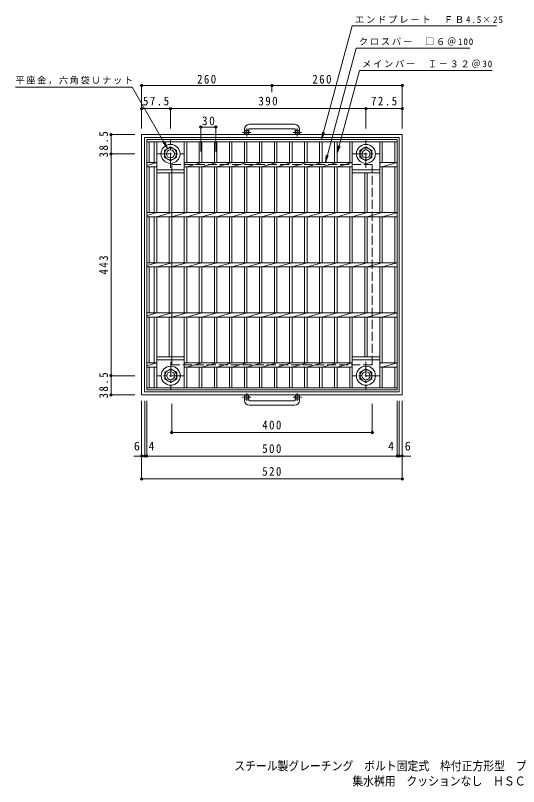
# Model space of a CAD drawing. Units: millimetres at full size, sheet at 1:6. Extents: x -952 to 1055, y -824 to 717.
# Drawn here: x -952 to 51, y -824 to 717 of the extents above; entities that cross this region are included whole.
import ezdxf
from ezdxf.enums import TextEntityAlignment as Align

# ---------------------------------------------------------------- set-up
doc = ezdxf.new("R2010")
doc.units = ezdxf.units.MM
doc.header["$LTSCALE"] = 6
doc.header["$PDMODE"] = 32
doc.header["$PDSIZE"] = 4.8
doc.linetypes.add('CHAIN1', pattern=[8, 5, -1, 1, -1])
doc.linetypes.add('DASHED3', pattern=[4, 3, -1])
for name, color, linetype, lineweight in [('E-1', 2, 'Continuous', 9), ('E-2', 3, 'Continuous', 9), ('E-4', 7, 'Continuous', 9), ('E-5', 7, 'Continuous', 9), ('F-5_F-5ﾚｲﾔ', 2, 'Continuous', 9)]:
    doc.layers.add(name, color=color, linetype=linetype, lineweight=lineweight)
doc.styles.add('ＭＳ ゴシック', font='')
doc.styles.get('ＭＳ ゴシック').set_extended_font_data('MS Gothic')

msp = doc.modelspace()

# ---------------------------------------------------------------- linework, layer by layer
at = {"layer": 'E-1'}
for p, q in [((-395.55, 499.046), (-485.55, 499.046)), ((-180.55, 478.447), (-700.55, 478.447)), ((-700.55, -41.554), (-700.55, 478.447)), ((-495.55, 489.047), (-495.55, 482.947)), ((-486.55, 489.047), (-486.55, 482.947)), ((-485.55, 490.047), (-395.55, 490.047)), ((-394.55, 489.047), (-394.55, 482.947)), ((-385.55, 489.047), (-385.55, 482.947)), ((-180.55, -41.554), (-180.55, 478.447)), ((-186.55, 472.447), (-694.55, 472.447)), ((-694.55, -35.553), (-694.55, 472.447)), ((-186.55, 472.447), (-186.55, -35.553)), ((-180.55, -41.554), (-700.55, -41.554)), ((-694.55, -35.553), (-186.55, -35.553)), ((-495.55, -52.154), (-495.55, -46.053)), ((-486.55, -52.154), (-486.55, -46.053)), ((-394.55, -52.154), (-394.55, -46.053)), ((-385.55, -52.154), (-385.55, -46.053)), ((-485.55, -53.154), (-395.55, -53.154)), ((-395.55, -62.154), (-485.55, -62.154))]:
    msp.add_line(p, q, dxfattribs=at)
at = {"layer": 'E-1', "linetype": 'CHAIN1'}
for p, q in [((-482.887, 482.947), (-499.294, 482.947)), ((-491.05, 474.839), (-491.05, 490.437)), ((-381.887, 482.947), (-398.294, 482.947)), ((-390.05, 474.839), (-390.05, 490.437)), ((-643.05, 412.31), (-643.05, 467.584)), ((-253.05, 412.31), (-253.05, 467.584)), ((-670.687, 439.947), (-615.414, 439.947)), ((-280.686, 439.947), (-225.413, 439.947)), ((-642.55, 24.583), (-642.55, -30.69)), ((-253.05, 24.583), (-253.05, -30.69)), ((-614.914, -3.054), (-670.187, -3.054)), ((-225.413, -3.054), (-280.687, -3.054)), ((-482.887, -46.053), (-499.294, -46.053)), ((-491.05, -37.947), (-491.05, -53.543)), ((-381.887, -46.053), (-398.294, -46.053)), ((-390.05, -37.947), (-390.05, -53.543))]:
    msp.add_line(p, q, dxfattribs=at)
at = {"layer": 'E-1', "linetype": 'DASHED3'}
for p, q in [((-640.55, 418.446), (-240.55, 418.446)), ((-640.55, 18.447), (-640.55, 418.446)), ((-240.55, 18.447), (-240.55, 418.446)), ((-240.55, 18.447), (-640.55, 18.447))]:
    msp.add_line(p, q, dxfattribs=at)
at = {"layer": 'E-1'}
for points in [[(-631.05, 446.874), (-631.05, 433.018), (-643.05, 426.089), (-655.05, 433.018), (-655.05, 446.874), (-643.05, 453.803)], [(-241.05, 446.874), (-241.05, 433.018), (-253.05, 426.089), (-265.05, 433.018), (-265.05, 446.874), (-253.05, 453.803)], [(-654.55, -9.981), (-654.55, 3.875), (-642.55, 10.804), (-630.55, 3.875), (-630.55, -9.981), (-642.55, -16.91)], [(-265.05, -9.981), (-265.05, 3.875), (-253.05, 10.804), (-241.05, 3.875), (-241.05, -9.981), (-253.05, -16.91)]]:
    msp.add_lwpolyline(points, close=True, dxfattribs=at)
for centre, radius in [((-491.05, 482.947), 4.5), ((-390.05, 482.947), 4.5), ((-643.05, 439.947), 19), ((-643.05, 439.947), 12), ((-643.05, 439.947), 8), ((-253.05, 439.947), 19), ((-253.05, 439.947), 12), ((-253.05, 439.947), 8), ((-642.55, -3.054), 19), ((-253.05, -3.054), 19), ((-642.55, -3.054), 12), ((-642.55, -3.054), 8), ((-253.05, -3.054), 12), ((-253.05, -3.054), 8), ((-491.05, -46.053), 4.5), ((-390.05, -46.053), 4.5)]:
    msp.add_circle(centre, radius, dxfattribs=at)
for centre, radius, start, end in [((-485.55, 489.047), 10, 90, 180), ((-395.55, 489.047), 10, 0, 90), ((-485.55, 489.047), 1, 90, 180), ((-395.55, 489.047), 1, 0, 90), ((-485.55, -52.154), 10, 180, 270), ((-485.55, -52.154), 1, 180, 270), ((-395.55, -52.154), 10, 270, 0), ((-395.55, -52.154), 1, 270, 0)]:
    msp.add_arc(centre, radius, start, end, dxfattribs=at)
at = {"layer": 'E-2'}
for p, q in [((-690.55, -31.553), (-690.55, 468.447)), ((-690.55, 468.447), (-190.55, 468.447)), ((-690.55, 463.947), (-190.55, 463.947)), ((-685.55, 422.686), (-685.55, 463.947)), ((-675.55, 463.947), (-675.55, 422.686)), ((-670.55, 463.947), (-670.55, 322.686)), ((-615.55, 463.947), (-615.55, 322.686)), ((-610.55, 463.947), (-610.55, 422.686)), ((-585.55, 463.947), (-585.55, 422.686)), ((-580.55, 463.947), (-580.55, 422.686)), ((-555.55, 463.947), (-555.55, 422.686)), ((-550.55, 463.947), (-550.55, 422.686)), ((-525.549, 463.947), (-525.549, 422.686)), ((-520.55, 463.947), (-520.55, 422.686)), ((-495.55, 463.947), (-495.55, 422.686)), ((-490.55, 463.947), (-490.55, 422.686)), ((-465.55, 463.947), (-465.55, 422.686)), ((-460.55, 463.947), (-460.55, 422.686)), ((-435.55, 463.947), (-435.55, 422.686)), ((-430.55, 463.947), (-430.55, 422.686)), ((-405.55, 463.947), (-405.55, 422.686)), ((-400.55, 463.947), (-400.55, 422.686)), ((-375.55, 463.947), (-375.55, 422.686)), ((-370.55, 463.947), (-370.55, 422.686)), ((-345.55, 463.947), (-345.55, 422.686)), ((-340.55, 463.947), (-340.55, 422.686)), ((-315.55, 463.947), (-315.55, 422.686)), ((-310.55, 463.947), (-310.55, 422.686)), ((-285.55, 463.947), (-285.55, 422.686)), ((-280.55, 463.947), (-280.55, 322.686)), ((-225.55, 463.947), (-225.55, 322.686)), ((-220.55, 463.947), (-220.55, 422.686)), ((-195.55, 422.686), (-195.55, 463.947)), ((-190.55, 468.447), (-190.55, -31.553)), ((-690.55, 422.686), (-670.55, 422.686)), ((-670.55, 422.686), (-690.55, 416.892)), ((-615.55, 422.686), (-280.55, 422.686)), ((-610.55, 422.686), (-615.55, 421.273)), ((-580.55, 422.686), (-610.55, 414.207)), ((-550.55, 422.686), (-580.55, 414.207)), ((-520.55, 422.686), (-550.55, 414.207)), ((-490.55, 422.686), (-520.55, 414.207)), ((-460.55, 422.686), (-490.55, 414.207)), ((-430.55, 422.686), (-460.55, 414.207)), ((-400.55, 422.686), (-430.55, 414.207)), ((-370.55, 422.686), (-400.55, 414.207)), ((-340.55, 422.686), (-370.55, 414.207)), ((-310.55, 422.686), (-340.55, 414.207)), ((-280.55, 422.686), (-310.55, 414.207)), ((-220.55, 422.686), (-225.55, 421.273)), ((-225.55, 422.686), (-190.55, 422.686)), ((-190.55, 422.545), (-220.55, 414.207)), ((-690.55, 414.207), (-670.55, 414.207)), ((-685.55, 322.686), (-685.55, 414.207)), ((-675.55, 414.207), (-675.55, 322.686)), ((-670.55, 408.446), (-615.55, 408.446)), ((-670.55, 402.447), (-615.55, 402.447)), ((-645.55, 402.447), (-645.55, 322.686)), ((-640.55, 402.447), (-640.55, 322.686)), ((-615.55, 414.207), (-280.55, 414.207)), ((-610.55, 414.207), (-610.55, 322.686)), ((-585.55, 414.207), (-585.55, 322.686)), ((-580.55, 414.207), (-580.55, 322.686)), ((-555.55, 414.207), (-555.55, 322.686)), ((-550.55, 414.207), (-550.55, 322.686)), ((-525.549, 414.207), (-525.549, 322.686)), ((-520.55, 414.207), (-520.55, 322.686)), ((-495.55, 414.207), (-495.55, 322.686)), ((-490.55, 414.207), (-490.55, 322.686)), ((-465.55, 414.207), (-465.55, 322.686)), ((-460.55, 414.207), (-460.55, 322.686)), ((-435.55, 414.207), (-435.55, 322.686)), ((-430.55, 414.207), (-430.55, 322.686)), ((-405.55, 414.207), (-405.55, 322.686)), ((-400.55, 414.207), (-400.55, 322.686)), ((-375.55, 414.207), (-375.55, 322.686)), ((-370.55, 414.207), (-370.55, 322.686)), ((-345.55, 414.207), (-345.55, 322.686)), ((-340.55, 414.207), (-340.55, 322.686)), ((-315.55, 414.207), (-315.55, 322.686)), ((-310.55, 414.207), (-310.55, 322.686)), ((-285.55, 414.207), (-285.55, 322.686)), ((-225.55, 408.446), (-280.55, 408.446)), ((-225.55, 402.447), (-280.55, 402.447)), ((-255.55, 402.447), (-255.55, 322.686)), ((-250.55, 402.447), (-250.55, 322.686)), ((-225.55, 414.207), (-190.55, 414.207)), ((-220.55, 414.207), (-220.55, 322.686)), ((-195.55, 414.207), (-195.55, 322.686)), ((-690.55, 322.686), (-190.55, 322.686)), ((-670.55, 322.686), (-690.55, 316.892)), ((-690.55, 314.207), (-190.55, 314.207)), ((-685.55, 222.566), (-685.55, 314.207)), ((-675.55, 314.207), (-675.55, 222.566)), ((-640.55, 322.686), (-670.55, 314.207)), ((-670.55, 314.207), (-670.55, 222.566)), ((-645.55, 314.207), (-645.55, 222.566)), ((-610.55, 322.686), (-640.55, 314.207)), ((-640.55, 314.207), (-640.55, 222.566)), ((-615.55, 314.207), (-615.55, 222.566)), ((-580.55, 322.686), (-610.55, 314.207)), ((-610.55, 314.207), (-610.55, 222.566)), ((-585.55, 314.207), (-585.55, 222.566)), ((-550.55, 322.686), (-580.55, 314.207)), ((-580.55, 314.207), (-580.55, 222.566)), ((-555.55, 314.207), (-555.55, 222.566)), ((-520.55, 322.686), (-550.55, 314.207)), ((-550.55, 314.207), (-550.55, 222.566)), ((-525.549, 314.207), (-525.549, 222.566)), ((-490.55, 322.686), (-520.55, 314.207)), ((-520.55, 314.207), (-520.55, 222.566)), ((-495.55, 314.207), (-495.55, 222.566)), ((-460.55, 322.686), (-490.55, 314.207)), ((-490.55, 314.207), (-490.55, 222.566)), ((-465.55, 314.207), (-465.55, 222.566)), ((-430.55, 322.686), (-460.55, 314.207)), ((-460.55, 314.207), (-460.55, 222.566)), ((-435.55, 314.207), (-435.55, 222.566)), ((-400.55, 322.686), (-430.55, 314.207)), ((-430.55, 314.207), (-430.55, 222.566)), ((-405.55, 314.207), (-405.55, 222.566)), ((-370.55, 322.686), (-400.55, 314.207)), ((-400.55, 314.207), (-400.55, 222.566)), ((-375.55, 314.207), (-375.55, 222.566)), ((-340.55, 322.686), (-370.55, 314.207)), ((-370.55, 314.207), (-370.55, 222.566)), ((-345.55, 314.207), (-345.55, 222.566)), ((-310.55, 322.686), (-340.55, 314.207)), ((-340.55, 314.207), (-340.55, 222.566)), ((-315.55, 314.207), (-315.55, 222.566)), ((-280.55, 322.686), (-310.55, 314.207)), ((-310.55, 314.207), (-310.55, 222.566)), ((-285.55, 314.207), (-285.55, 222.566)), ((-250.55, 322.686), (-280.55, 314.207)), ((-280.55, 314.207), (-280.55, 222.566)), ((-255.55, 314.207), (-255.55, 222.566)), ((-220.55, 322.686), (-250.55, 314.207)), ((-250.55, 314.207), (-250.55, 222.566)), ((-225.55, 314.207), (-225.55, 222.566)), ((-190.55, 322.545), (-220.55, 314.207)), ((-220.55, 314.207), (-220.55, 222.566)), ((-195.55, 314.207), (-195.55, 222.566)), ((-690.55, 222.566), (-190.55, 222.566)), ((-670.55, 222.566), (-690.55, 216.772)), ((-640.55, 222.566), (-670.55, 214.087)), ((-610.55, 222.566), (-640.55, 214.087)), ((-580.55, 222.566), (-610.55, 214.087)), ((-550.55, 222.566), (-580.55, 214.087)), ((-520.55, 222.566), (-550.55, 214.087)), ((-490.55, 222.566), (-520.55, 214.087)), ((-460.55, 222.566), (-490.55, 214.087)), ((-430.55, 222.566), (-460.55, 214.087)), ((-400.55, 222.566), (-430.55, 214.087)), ((-370.55, 222.566), (-400.55, 214.087)), ((-340.55, 222.566), (-370.55, 214.087)), ((-310.55, 222.566), (-340.55, 214.087)), ((-280.55, 222.566), (-310.55, 214.087)), ((-250.55, 222.566), (-280.55, 214.087)), ((-220.55, 222.566), (-250.55, 214.087)), ((-190.55, 222.425), (-220.55, 214.087)), ((-690.55, 214.087), (-190.55, 214.087)), ((-685.55, 122.567), (-685.55, 214.087)), ((-675.55, 214.087), (-675.55, 122.567)), ((-670.55, 214.087), (-670.55, 122.567)), ((-645.55, 214.087), (-645.55, 122.567)), ((-640.55, 214.087), (-640.55, 122.567)), ((-615.55, 214.087), (-615.55, 122.567)), ((-610.55, 214.087), (-610.55, 122.567)), ((-585.55, 214.087), (-585.55, 122.567)), ((-580.55, 214.087), (-580.55, 122.567)), ((-555.55, 214.087), (-555.55, 122.567)), ((-550.55, 214.087), (-550.55, 122.567)), ((-525.549, 214.087), (-525.549, 122.567)), ((-520.55, 214.087), (-520.55, 122.567)), ((-495.55, 214.087), (-495.55, 122.567)), ((-490.55, 214.087), (-490.55, 122.567)), ((-465.55, 214.087), (-465.55, 122.567)), ((-460.55, 214.087), (-460.55, 122.567)), ((-435.55, 214.087), (-435.55, 122.567)), ((-430.55, 214.087), (-430.55, 122.567)), ((-405.55, 214.087), (-405.55, 122.567)), ((-400.55, 214.087), (-400.55, 122.567)), ((-375.55, 214.087), (-375.55, 122.567)), ((-370.55, 214.087), (-370.55, 122.567)), ((-345.55, 214.087), (-345.55, 122.567)), ((-340.55, 214.087), (-340.55, 122.567)), ((-315.55, 214.087), (-315.55, 122.567)), ((-310.55, 214.087), (-310.55, 122.567)), ((-285.55, 214.087), (-285.55, 122.567)), ((-280.55, 214.087), (-280.55, 122.567)), ((-255.55, 214.087), (-255.55, 122.567)), ((-250.55, 214.087), (-250.55, 122.567)), ((-225.55, 214.087), (-225.55, 122.567)), ((-220.55, 214.087), (-220.55, 122.567)), ((-195.55, 214.087), (-195.55, 122.567)), ((-690.55, 122.566), (-190.55, 122.566)), ((-670.55, 122.566), (-690.55, 116.772)), ((-690.55, 114.087), (-190.55, 114.087)), ((-685.55, 22.567), (-685.55, 114.087)), ((-675.55, 114.087), (-675.55, 22.567)), ((-640.55, 122.566), (-670.55, 114.087)), ((-670.55, 114.087), (-670.55, -27.054)), ((-645.55, 114.087), (-645.55, 34.446)), ((-610.55, 122.566), (-640.55, 114.087)), ((-640.55, 114.087), (-640.55, 34.446)), ((-615.55, 114.087), (-615.55, -27.054)), ((-580.55, 122.566), (-610.55, 114.087)), ((-610.55, 114.087), (-610.55, 22.567)), ((-585.55, 114.087), (-585.55, 22.567)), ((-550.55, 122.566), (-580.55, 114.087)), ((-580.55, 114.087), (-580.55, 22.567)), ((-555.55, 114.087), (-555.55, 22.567)), ((-520.55, 122.566), (-550.55, 114.087)), ((-550.55, 114.087), (-550.55, 22.567)), ((-525.549, 114.087), (-525.549, 22.567)), ((-490.55, 122.566), (-520.55, 114.087)), ((-520.55, 114.087), (-520.55, 22.567)), ((-495.55, 114.087), (-495.55, 22.567)), ((-460.55, 122.566), (-490.55, 114.087)), ((-490.55, 114.087), (-490.55, 22.567)), ((-465.55, 114.087), (-465.55, 22.567)), ((-430.55, 122.566), (-460.55, 114.087)), ((-460.55, 114.087), (-460.55, 22.567)), ((-435.55, 114.087), (-435.55, 22.567)), ((-400.55, 122.566), (-430.55, 114.087)), ((-430.55, 114.087), (-430.55, 22.567)), ((-405.55, 114.087), (-405.55, 22.567)), ((-370.55, 122.566), (-400.55, 114.087)), ((-400.55, 114.087), (-400.55, 22.567)), ((-375.55, 114.087), (-375.55, 22.567)), ((-340.55, 122.566), (-370.55, 114.087)), ((-370.55, 114.087), (-370.55, 22.567)), ((-345.55, 114.087), (-345.55, 22.567)), ((-310.55, 122.566), (-340.55, 114.087)), ((-340.55, 114.087), (-340.55, 22.567)), ((-315.55, 114.087), (-315.55, 22.567)), ((-280.55, 122.566), (-310.55, 114.087)), ((-310.55, 114.087), (-310.55, 22.567)), ((-285.55, 114.087), (-285.55, 22.567)), ((-250.55, 122.566), (-280.55, 114.087)), ((-280.55, 114.087), (-280.55, -27.054)), ((-255.55, 114.087), (-255.55, 34.446)), ((-220.55, 122.566), (-250.55, 114.087)), ((-250.55, 114.087), (-250.55, 34.446)), ((-225.55, 114.087), (-225.55, -27.054)), ((-190.55, 122.425), (-220.55, 114.087)), ((-220.55, 114.087), (-220.55, 22.567)), ((-195.55, 114.087), (-195.55, 22.567)), ((-670.55, 34.446), (-615.55, 34.446)), ((-225.55, 34.446), (-280.55, 34.446)), ((-690.55, 22.566), (-670.55, 22.566)), ((-670.55, 22.566), (-690.55, 16.772)), ((-670.55, 28.447), (-615.55, 28.447)), ((-615.55, 22.566), (-280.55, 22.566)), ((-610.55, 22.566), (-615.55, 21.153)), ((-580.55, 22.566), (-610.55, 14.087)), ((-550.55, 22.566), (-580.55, 14.087)), ((-520.55, 22.566), (-550.55, 14.087)), ((-490.55, 22.566), (-520.55, 14.087)), ((-460.55, 22.566), (-490.55, 14.087)), ((-430.55, 22.566), (-460.55, 14.087)), ((-400.55, 22.566), (-430.55, 14.087)), ((-370.55, 22.566), (-400.55, 14.087)), ((-340.55, 22.566), (-370.55, 14.087)), ((-310.55, 22.566), (-340.55, 14.087)), ((-280.55, 22.566), (-310.55, 14.087)), ((-225.55, 28.447), (-280.55, 28.447)), ((-220.55, 22.566), (-225.55, 21.153)), ((-225.55, 22.566), (-190.55, 22.566)), ((-190.55, 22.425), (-220.55, 14.087)), ((-690.55, 14.087), (-670.55, 14.087)), ((-685.55, -27.054), (-685.55, 14.087)), ((-675.55, 14.087), (-675.55, -27.054)), ((-615.55, 14.087), (-280.55, 14.087)), ((-610.55, 14.087), (-610.55, -27.054)), ((-585.55, 14.087), (-585.55, -27.054)), ((-580.55, 14.087), (-580.55, -27.054)), ((-555.55, 14.087), (-555.55, -27.054)), ((-550.55, 14.087), (-550.55, -27.054)), ((-525.549, 14.087), (-525.549, -27.054)), ((-520.55, 14.087), (-520.55, -27.054)), ((-495.55, 14.087), (-495.55, -27.054)), ((-490.55, 14.087), (-490.55, -27.054)), ((-465.55, 14.087), (-465.55, -27.054)), ((-460.55, 14.087), (-460.55, -27.054)), ((-435.55, 14.087), (-435.55, -27.054)), ((-430.55, 14.087), (-430.55, -27.054)), ((-405.55, 14.087), (-405.55, -27.054)), ((-400.55, 14.087), (-400.55, -27.054)), ((-375.55, 14.087), (-375.55, -27.054)), ((-370.55, 14.087), (-370.55, -27.054)), ((-345.55, 14.087), (-345.55, -27.054)), ((-340.55, 14.087), (-340.55, -27.054)), ((-315.55, 14.087), (-315.55, -27.054)), ((-310.55, 14.087), (-310.55, -27.054)), ((-285.55, 14.087), (-285.55, -27.054)), ((-225.55, 14.087), (-190.55, 14.087)), ((-220.55, 14.087), (-220.55, -27.054)), ((-195.55, 14.087), (-195.55, -27.054)), ((-690.55, -27.054), (-190.55, -27.054)), ((-190.55, -31.553), (-690.55, -31.553))]:
    msp.add_line(p, q, dxfattribs=at)
at = {"layer": 'E-4'}
for p, q in [((-700.55, 578.353), (-700.55, 490.447)), ((-700.55, 576.553), (-440.55, 576.553)), ((-440.55, 578.353), (-440.55, 563.338)), ((-440.55, 576.553), (-180.55, 576.553)), ((-180.55, 578.353), (-180.55, 490.447)), ((-700.525, 532.305), (-700.525, 490.447)), ((-700.525, 530.505), (-643.05, 530.505)), ((-643.05, 532.305), (-643.05, 490.447)), ((-643.05, 530.505), (-253.05, 530.505)), ((-253.05, 532.305), (-253.05, 490.447)), ((-253.05, 530.505), (-180.525, 530.505)), ((-180.525, 532.305), (-180.525, 490.447)), ((-582.55, 495.228), (-582.55, 445.059)), ((-582.55, 493.428), (-552.55, 493.428)), ((-552.55, 495.228), (-552.55, 445.059)), ((-763.262, 478.447), (-714.462, 478.447)), ((-761.462, 439.947), (-761.462, 478.447)), ((-763.262, 439.947), (-714.462, 439.947)), ((-761.462, -3.054), (-761.462, 439.947)), ((-763.262, -3.054), (-714.462, -3.054)), ((-761.462, -41.554), (-761.462, -3.054)), ((-763.262, -41.554), (-714.462, -41.554)), ((-700.525, -210.954), (-700.525, -53.553)), ((-694.525, -165.421), (-694.525, -53.553)), ((-690.475, -165.421), (-690.475, -53.553)), ((-640.525, -118.354), (-640.525, -59.554)), ((-240.525, -118.354), (-240.525, -59.554)), ((-190.575, -165.421), (-190.575, -53.553)), ((-186.525, -165.421), (-186.525, -53.553)), ((-180.525, -210.954), (-180.525, -53.553)), ((-640.525, -116.554), (-240.525, -116.554)), ((-700.525, -163.621), (-715.995, -163.621)), ((-700.525, -163.621), (-694.525, -163.621)), ((-694.525, -163.621), (-690.475, -163.621)), ((-690.475, -163.621), (-190.575, -163.621)), ((-190.575, -163.621), (-186.525, -163.621)), ((-186.525, -163.621), (-180.525, -163.621)), ((-180.525, -163.621), (-163.717, -163.621)), ((-700.525, -209.154), (-180.525, -209.154))]:
    msp.add_line(p, q, dxfattribs=at)
for p in [(-700.55, 576.553), (-440.55, 576.553), (-180.55, 576.553), (-700.525, 530.505), (-643.05, 530.505), (-253.05, 530.505), (-180.525, 530.505), (-582.55, 493.428), (-552.55, 493.428), (-761.462, 478.447), (-761.462, 439.947), (-761.462, -3.054), (-761.462, -41.554), (-640.525, -116.554), (-240.525, -116.554), (-700.525, -163.621), (-694.525, -163.621), (-690.475, -163.621), (-190.575, -163.621), (-186.525, -163.621), (-180.525, -163.621), (-700.525, -209.154), (-180.525, -209.154)]:
    msp.add_point(p, dxfattribs=at)
at = {"layer": 'E-5'}
for p, q in [((-334.126, 422.686), (-272.337, 651.279)), ((-272.337, 651.279), (-45.674, 651.279)), ((-310.55, 441.45), (-265.713, 606.779)), ((-1.213, 606.779), (-265.713, 606.779)), ((-719.331, 573.413), (-952.331, 573.413)), ((-648.756, 450.509), (-719.331, 573.413)), ((-341.732, 468.447), (-339.774, 483.318)), ((-341.732, 468.447), (-335.992, 482.305)), ((-648.756, 450.509), (-657.859, 462.43)), ((-648.756, 450.509), (-654.464, 464.38)), ((-310.55, 441.45), (-308.592, 456.322)), ((-310.55, 441.45), (-304.81, 455.308)), ((-334.126, 422.686), (-332.168, 437.558)), ((-334.126, 422.686), (-328.386, 436.544))]:
    msp.add_line(p, q, dxfattribs=at)
msp.add_lwpolyline([(-341.732, 468.447), (-280.282, 695.779), (7.469, 695.779)], dxfattribs=at)

# ---------------------------------------------------------------- texts
at = {"layer": 'E-4', "color": 2, "style": 'ＭＳ ゴシック'}
for s, p in [('6', (-715.995, -157.621)), ('4', (-686.799, -157.621)), ('4', (-208.92, -157.621)), ('6', (-175.717, -157.621))]:
    msp.add_text(s, height=17.6, dxfattribs=at).set_placement(p, align=Align.BOTTOM_LEFT)
at = {"layer": 'E-4', "color": 2, "char_height": 17.6, "attachment_point": 7, "style": 'ＭＳ ゴシック'}
for s, insert in [('\\T1.27;\\W0.9;260', (-590.05, 580.153)), ('\\T1.27;\\W0.9;260', (-360.036, 580.153)), ('\\T1.28;\\W0.9;57.5', (-698.038, 536.505)), ('\\T1.27;\\W0.9;390', (-467.55, 536.505)), ('\\T1.28;\\W0.9;72.5', (-243.038, 536.505)), ('\\T1.27;\\W0.95;30', (-580.3, 497.028)), ('\\T1.27;\\W0.9;400', (-460.025, -110.554)), ('\\T1.27;\\W0.9;500', (-460.025, -157.621)), ('\\T1.27;\\W0.9;520', (-460.025, -203.154))]:
    msp.add_mtext(s, dxfattribs=dict(at, insert=insert))
at = {"layer": 'E-4', "color": 2, "char_height": 17.6, "attachment_point": 7, "rotation": 90, "style": 'ＭＳ ゴシック'}
for s, insert in [('\\T1.28;\\W0.9;38.5', (-767.462, 432.947)), ('\\T1.27;\\W0.9;443', (-767.462, 198.947)), ('\\T1.28;\\W0.9;38.5', (-767.462, -48.554))]:
    msp.add_mtext(s, dxfattribs=dict(at, insert=insert))
at = {"layer": 'E-5', "char_height": 13.2, "attachment_point": 7, "style": 'ＭＳ ゴシック'}
for s, insert in [('\\T1.2;エンドプレート\u3000ＦＢ4.5×25', (-275.282, 700.779)), ('\\T1.19;クロスバー\u3000□６＠100', (-267.337, 656.279)), ('\\T1.18;メインバー\u3000Ｉ－３２＠30', (-260.713, 611.779)), ('\\T1.17;平座金，六角袋Ｕナット', (-952.331, 578.413))]:
    msp.add_mtext(s, dxfattribs=dict(at, insert=insert))
at = {"layer": 'F-5_F-5ﾚｲﾔ', "style": 'ＭＳ ゴシック', "width": 0.9}
for s, p in [('スチール製グレーチング\u3000ボルト固定式\u3000枠付正方形型\u3000プレーンタイプ', (-515.905, -796.619)), ('集水桝用\u3000クッションなし\u3000ＨＳＣＬ\u3000４４３２－ａ', (-280.387, -826.942))]:
    msp.add_text(s, height=17.6, dxfattribs=at).set_placement(p, align=Align.BOTTOM_LEFT)

doc.saveas('drawing.dxf')
